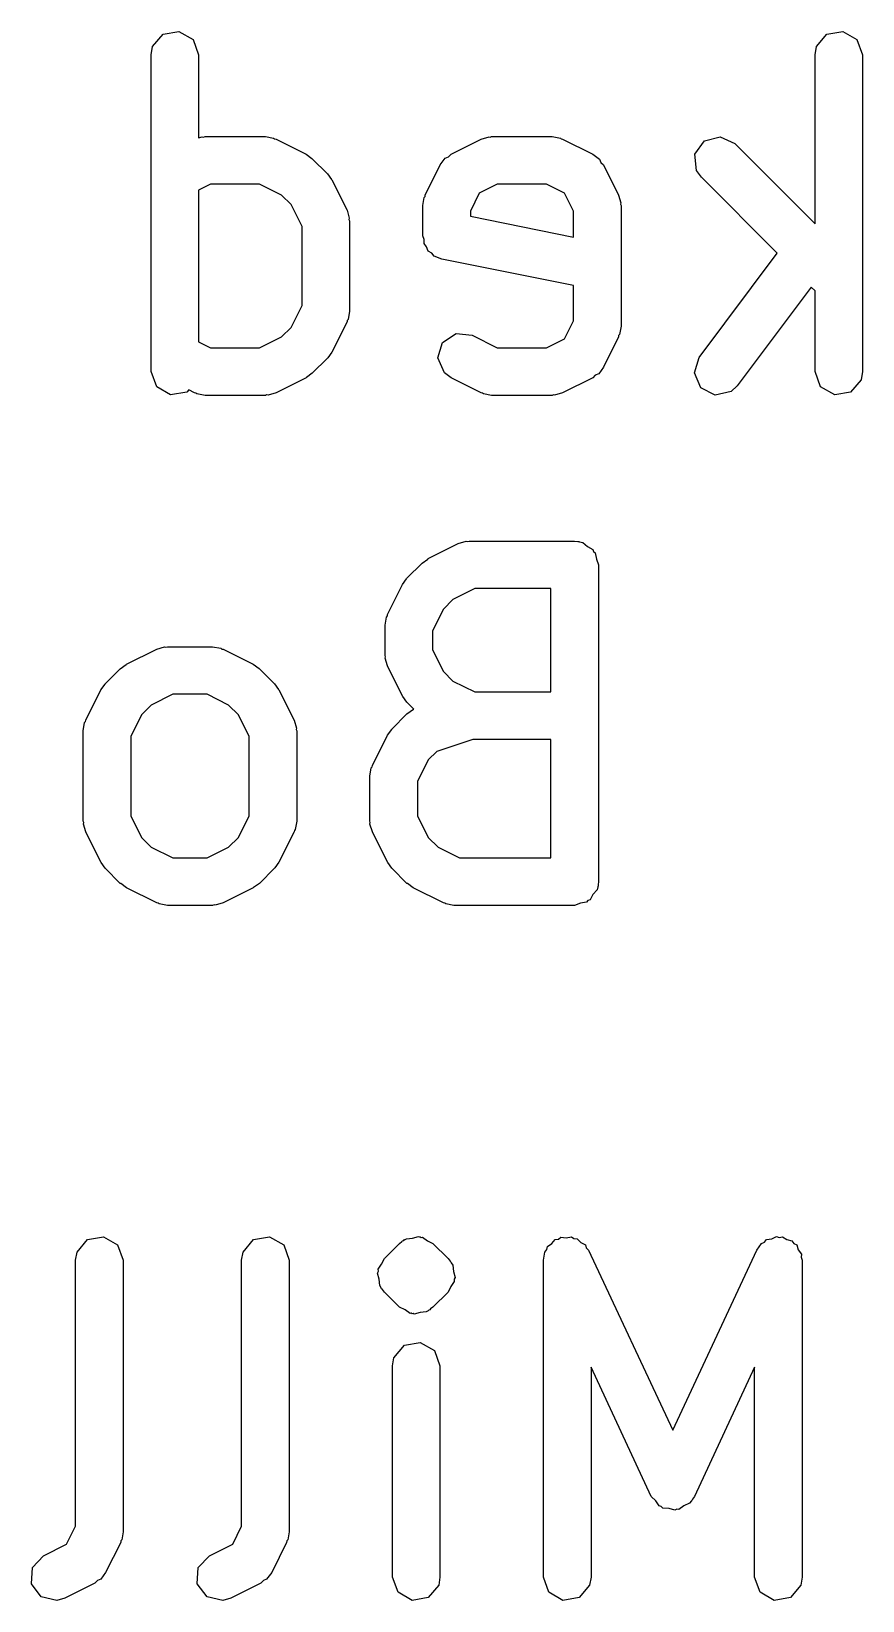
# Model space of a CAD drawing. Extents: x 83.8 to 114.9, y -109.2 to -88.6.
# Drawn here: x 99.619 to 102.242, y -93.527 to -88.573 of the extents above; entities that cross this region are included whole.
import ezdxf

# ---------------------------------------------------------------- set-up
doc = ezdxf.new("R2010")
doc.units = 0
doc.layers.add('BLACK', color=7, linetype='CONTINUOUS')

msp = doc.modelspace()

# ---------------------------------------------------------------- linework, layer by layer
at = {"layer": 'BLACK', "linetype": 'CONTINUOUS'}
for p, q in [((100.001, -88.6217), (100.034, -88.5824)), ((100.034, -88.5824), (100.084, -88.5735)), ((100.084, -88.5735), (100.129, -88.5992)), ((100.129, -88.5992), (100.146, -88.6474)), ((102.096, -88.6217), (102.129, -88.5824)), ((102.129, -88.5824), (102.18, -88.5735)), ((102.18, -88.5735), (102.224, -88.5992)), ((102.224, -88.5992), (102.242, -88.6474)), ((99.9964, -88.6474), (100.001, -88.6217)), ((99.9964, -89.6474), (99.9964, -88.6474)), ((100.146, -88.6474), (100.146, -88.9097)), ((102.092, -88.6474), (102.096, -88.6217)), ((102.092, -89.1806), (102.092, -88.6474)), ((102.242, -88.6474), (102.242, -89.6474)), ((100.146, -88.9097), (100.158, -88.9062)), ((100.158, -88.9062), (100.162, -88.9072)), ((100.162, -88.9072), (100.167, -88.9057)), ((100.167, -88.9057), (100.357, -88.9057)), ((100.357, -88.9057), (100.383, -88.9102)), ((100.383, -88.9102), (100.386, -88.9131)), ((100.386, -88.9131), (100.391, -88.9136)), ((101.038, -88.9136), (101.063, -88.9062)), ((101.063, -88.9062), (101.067, -88.9072)), ((101.067, -88.9072), (101.071, -88.9057)), ((101.071, -88.9057), (101.262, -88.9057)), ((101.262, -88.9057), (101.288, -88.9102)), ((101.288, -88.9102), (101.291, -88.9131)), ((101.291, -88.9131), (101.295, -88.9136)), ((101.743, -88.9193), (101.792, -88.906)), ((101.792, -88.906), (101.839, -88.9277)), ((100.391, -88.9136), (100.486, -88.9613)), ((100.486, -88.9613), (100.504, -88.9746)), ((100.935, -88.9694), (100.943, -88.9613)), ((100.943, -88.9613), (101.038, -88.9136)), ((101.295, -88.9136), (101.391, -88.9613)), ((101.391, -88.9613), (101.412, -88.9768)), ((101.713, -88.9613), (101.743, -88.9193)), ((101.718, -89.0124), (101.713, -88.9613)), ((101.839, -88.9277), (102.092, -89.1806)), ((100.504, -88.9746), (100.505, -88.9753)), ((100.505, -88.9753), (100.553, -89.0229)), ((100.861, -89.09), (100.909, -88.9948)), ((100.909, -88.9948), (100.925, -88.9739)), ((100.925, -88.9739), (100.935, -88.9694)), ((101.412, -88.9768), (101.416, -88.9871)), ((101.416, -88.9871), (101.424, -88.9948)), ((101.424, -88.9948), (101.472, -89.09)), ((101.733, -89.0337), (101.718, -89.0124)), ((100.184, -89.0557), (100.146, -89.0747)), ((100.339, -89.0557), (100.184, -89.0557)), ((100.408, -89.09), (100.339, -89.0557)), ((100.553, -89.0229), (100.566, -89.0413)), ((100.566, -89.0413), (100.567, -89.0424)), ((100.567, -89.0424), (100.615, -89.1376)), ((101.089, -89.0557), (101.032, -89.0842)), ((101.244, -89.0557), (101.089, -89.0557)), ((101.301, -89.0842), (101.244, -89.0557)), ((101.972, -89.2735), (101.733, -89.0337)), ((100.146, -89.0747), (100.146, -89.5534)), ((100.438, -89.1204), (100.408, -89.09)), ((100.854, -89.1236), (100.858, -89.0979)), ((100.858, -89.0979), (100.861, -89.0945)), ((100.861, -89.0945), (100.861, -89.09)), ((101.032, -89.0842), (101.004, -89.1413)), ((101.33, -89.1413), (101.301, -89.0842)), ((101.472, -89.09), (101.479, -89.115)), ((100.473, -89.1889), (100.438, -89.1204)), ((100.615, -89.1376), (100.622, -89.1626)), ((100.854, -89.2188), (100.854, -89.1236)), ((101.004, -89.1413), (101.004, -89.1573)), ((101.004, -89.1573), (101.33, -89.2226)), ((101.33, -89.2226), (101.33, -89.1413)), ((101.479, -89.115), (101.478, -89.1194)), ((101.478, -89.1194), (101.48, -89.1236)), ((101.48, -89.1236), (101.48, -89.5045)), ((100.473, -89.4392), (100.473, -89.1889)), ((100.622, -89.1626), (100.621, -89.167)), ((100.621, -89.167), (100.623, -89.1712)), ((100.623, -89.1712), (100.623, -89.4569)), ((100.858, -89.2305), (100.854, -89.2188)), ((100.858, -89.2428), (100.858, -89.2305)), ((100.866, -89.2538), (100.858, -89.2428)), ((100.871, -89.267), (100.866, -89.2538)), ((100.882, -89.2732), (100.871, -89.267)), ((100.89, -89.2829), (100.882, -89.2732)), ((100.914, -89.2924), (100.89, -89.2829)), ((101.33, -89.3755), (100.914, -89.2924)), ((101.726, -89.6024), (101.972, -89.2735)), ((101.33, -89.4868), (101.33, -89.3755)), ((102.08, -89.3806), (101.846, -89.6924)), ((102.092, -89.3927), (102.08, -89.3806)), ((102.092, -89.6474), (102.092, -89.3927)), ((100.438, -89.5077), (100.473, -89.4392)), ((100.623, -89.4569), (100.618, -89.4826)), ((100.408, -89.5381), (100.438, -89.5077)), ((100.615, -89.4904), (100.567, -89.5857)), ((100.618, -89.4826), (100.615, -89.486)), ((100.615, -89.486), (100.615, -89.4904)), ((101.301, -89.5439), (101.33, -89.4868)), ((101.48, -89.5045), (101.475, -89.5302)), ((100.146, -89.5534), (100.184, -89.5724)), ((100.339, -89.5724), (100.408, -89.5381)), ((100.901, -89.6043), (100.916, -89.5551)), ((100.916, -89.5551), (100.959, -89.5268)), ((100.959, -89.5268), (101.01, -89.5327)), ((101.01, -89.5327), (101.089, -89.5724)), ((101.244, -89.5724), (101.301, -89.5439)), ((101.472, -89.5381), (101.424, -89.6333)), ((101.475, -89.5302), (101.472, -89.5336)), ((101.472, -89.5336), (101.472, -89.5381)), ((100.184, -89.5724), (100.339, -89.5724)), ((100.553, -89.6052), (100.505, -89.6528)), ((100.554, -89.6037), (100.553, -89.6052)), ((100.567, -89.5857), (100.554, -89.6037)), ((100.922, -89.6513), (100.901, -89.6043)), ((101.089, -89.5724), (101.244, -89.5724)), ((101.711, -89.6515), (101.726, -89.6024)), ((100.014, -89.6956), (99.9964, -89.6474)), ((100.505, -89.6528), (100.487, -89.6657)), ((100.943, -89.6668), (100.922, -89.6513)), ((101.409, -89.6542), (101.398, -89.6587)), ((101.424, -89.6333), (101.409, -89.6542)), ((101.731, -89.6987), (101.711, -89.6515)), ((102.109, -89.6956), (102.092, -89.6474)), ((102.242, -89.6474), (102.237, -89.673)), ((100.058, -89.7212), (100.014, -89.6956)), ((100.115, -89.7053), (100.109, -89.7123)), ((100.133, -89.7145), (100.115, -89.7053)), ((100.486, -89.6668), (100.391, -89.7145)), ((100.487, -89.6657), (100.486, -89.6668)), ((101.038, -89.7145), (100.943, -89.6668)), ((101.391, -89.6668), (101.295, -89.7145)), ((101.398, -89.6587), (101.391, -89.6668)), ((101.777, -89.7218), (101.731, -89.6987)), ((101.846, -89.6924), (101.827, -89.7102)), ((102.154, -89.7212), (102.109, -89.6956)), ((102.237, -89.673), (102.204, -89.7123)), ((100.109, -89.7123), (100.058, -89.7212)), ((100.138, -89.715), (100.133, -89.7145)), ((100.141, -89.7179), (100.138, -89.715)), ((100.167, -89.7224), (100.141, -89.7179)), ((100.357, -89.7224), (100.167, -89.7224)), ((100.361, -89.7208), (100.357, -89.7224)), ((100.366, -89.7219), (100.361, -89.7208)), ((100.391, -89.7145), (100.366, -89.7219)), ((101.042, -89.715), (101.038, -89.7145)), ((101.046, -89.7179), (101.042, -89.715)), ((101.071, -89.7224), (101.046, -89.7179)), ((101.262, -89.7224), (101.071, -89.7224)), ((101.266, -89.7208), (101.262, -89.7224)), ((101.27, -89.7219), (101.266, -89.7208)), ((101.295, -89.7145), (101.27, -89.7219)), ((101.827, -89.7102), (101.777, -89.7218)), ((102.204, -89.7123), (102.154, -89.7212)), ((100.871, -90.2379), (100.966, -90.1903)), ((100.966, -90.1903), (100.991, -90.1829)), ((100.991, -90.1829), (100.996, -90.1839)), ((100.996, -90.1839), (101, -90.1824)), ((101, -90.1824), (101.333, -90.1824)), ((101.333, -90.1824), (101.343, -90.1841)), ((101.343, -90.1841), (101.346, -90.1835)), ((101.346, -90.1835), (101.349, -90.1852)), ((101.349, -90.1852), (101.359, -90.1869)), ((101.359, -90.1869), (101.374, -90.1994)), ((101.374, -90.1994), (101.391, -90.2092)), ((100.852, -90.252), (100.87, -90.2391)), ((100.87, -90.2391), (100.871, -90.2379)), ((101.391, -90.2092), (101.393, -90.2155)), ((101.393, -90.2155), (101.398, -90.2199)), ((101.398, -90.2199), (101.402, -90.2391)), ((101.402, -90.2391), (101.408, -90.2574)), ((100.803, -90.3011), (100.804, -90.2996)), ((100.804, -90.2996), (100.852, -90.252)), ((101.408, -90.2574), (101.408, -91.2574)), ((100.742, -90.4143), (100.79, -90.3191)), ((100.79, -90.3191), (100.803, -90.3011)), ((101.018, -90.3324), (100.949, -90.3666)), ((101.258, -90.3324), (101.018, -90.3324)), ((101.258, -90.6586), (101.258, -90.3324)), ((100.919, -90.397), (100.885, -90.4656)), ((100.949, -90.3666), (100.919, -90.397)), ((100.735, -90.4479), (100.739, -90.4222)), ((100.735, -90.5431), (100.735, -90.4479)), ((100.739, -90.4222), (100.742, -90.4188)), ((100.742, -90.4188), (100.742, -90.4143)), ((100.885, -90.4656), (100.885, -90.5254)), ((99.9188, -90.5713), (100.014, -90.5236)), ((100.014, -90.5236), (100.039, -90.5162)), ((100.039, -90.5162), (100.043, -90.5172)), ((100.043, -90.5172), (100.048, -90.5157)), ((100.048, -90.5157), (100.19, -90.5157)), ((100.19, -90.5157), (100.216, -90.5202)), ((100.216, -90.5202), (100.22, -90.5231)), ((100.22, -90.5231), (100.224, -90.5236)), ((100.224, -90.5236), (100.319, -90.5713)), ((100.736, -90.5473), (100.735, -90.5431)), ((100.735, -90.5517), (100.736, -90.5473)), ((100.885, -90.5254), (100.919, -90.5939)), ((99.8517, -90.6329), (99.8993, -90.5853)), ((99.8993, -90.5853), (99.9177, -90.5724)), ((99.9177, -90.5724), (99.9188, -90.5713)), ((100.319, -90.5713), (100.337, -90.5846)), ((100.337, -90.5846), (100.339, -90.5853)), ((100.339, -90.5853), (100.386, -90.6329)), ((100.742, -90.5766), (100.735, -90.5517)), ((100.79, -90.6719), (100.742, -90.5766)), ((100.919, -90.5939), (100.949, -90.6243)), ((99.8377, -90.6524), (99.851, -90.6344)), ((99.851, -90.6344), (99.8517, -90.6329)), ((100.386, -90.6329), (100.399, -90.6513)), ((100.949, -90.6243), (101.018, -90.6586)), ((99.7901, -90.7476), (99.8377, -90.6524)), ((100.065, -90.6657), (99.9968, -90.7)), ((100.173, -90.6657), (100.065, -90.6657)), ((100.241, -90.7), (100.173, -90.6657)), ((100.399, -90.6513), (100.4, -90.6524)), ((100.4, -90.6524), (100.448, -90.7476)), ((100.791, -90.673), (100.79, -90.6719)), ((100.804, -90.6914), (100.791, -90.673)), ((100.826, -90.7132), (100.804, -90.6914)), ((101.018, -90.6586), (101.258, -90.6586)), ((99.9664, -90.7304), (99.9321, -90.7989)), ((99.9968, -90.7), (99.9664, -90.7304)), ((100.272, -90.7304), (100.241, -90.7)), ((100.306, -90.7989), (100.272, -90.7304)), ((100.756, -90.7758), (100.804, -90.7282)), ((100.804, -90.7282), (100.825, -90.7132)), ((100.825, -90.7132), (100.826, -90.7132)), ((99.7821, -90.7812), (99.7867, -90.7555)), ((99.7821, -91.0669), (99.7821, -90.7812)), ((99.7867, -90.7555), (99.7895, -90.7521)), ((99.7895, -90.7521), (99.7901, -90.7476)), ((100.448, -90.7476), (100.455, -90.7726)), ((100.455, -90.7726), (100.454, -90.777)), ((100.454, -90.777), (100.456, -90.7812)), ((100.456, -90.7812), (100.456, -91.0669)), ((100.695, -90.8905), (100.742, -90.7953)), ((100.742, -90.7953), (100.756, -90.7773)), ((100.756, -90.7773), (100.756, -90.7758)), ((99.9321, -90.7989), (99.9321, -91.0492)), ((100.306, -91.0492), (100.306, -90.7989)), ((101.012, -90.8086), (100.898, -90.8467)), ((101.258, -90.8086), (101.012, -90.8086)), ((101.258, -91.1824), (101.258, -90.8086)), ((100.694, -90.895), (100.695, -90.8905)), ((100.871, -90.8732), (100.837, -90.9418)), ((100.898, -90.8467), (100.871, -90.8732)), ((100.687, -90.924), (100.691, -90.8984)), ((100.687, -91.0669), (100.687, -90.924)), ((100.691, -90.8984), (100.694, -90.895)), ((100.837, -90.9418), (100.837, -91.0492)), ((99.7837, -91.0711), (99.7821, -91.0669)), ((99.7826, -91.0755), (99.7837, -91.0711)), ((99.7901, -91.1004), (99.7826, -91.0755)), ((99.9321, -91.0492), (99.9664, -91.1177)), ((100.272, -91.1177), (100.306, -91.0492)), ((100.451, -91.0926), (100.449, -91.096)), ((100.456, -91.0669), (100.451, -91.0926)), ((100.688, -91.0711), (100.687, -91.0669)), ((100.687, -91.0755), (100.688, -91.0711)), ((100.695, -91.1004), (100.687, -91.0755)), ((100.837, -91.0492), (100.871, -91.1177)), ((99.8377, -91.1957), (99.7901, -91.1004)), ((99.9664, -91.1177), (99.9968, -91.1481)), ((100.241, -91.1481), (100.272, -91.1177)), ((100.448, -91.1004), (100.4, -91.1957)), ((100.449, -91.096), (100.448, -91.1004)), ((100.742, -91.1957), (100.695, -91.1004)), ((100.871, -91.1177), (100.902, -91.1481)), ((99.9968, -91.1481), (100.065, -91.1824)), ((100.065, -91.1824), (100.173, -91.1824)), ((100.173, -91.1824), (100.241, -91.1481)), ((100.902, -91.1481), (100.97, -91.1824)), ((100.97, -91.1824), (101.258, -91.1824)), ((99.8389, -91.1968), (99.8377, -91.1957)), ((99.8517, -91.2152), (99.8389, -91.1968)), ((99.8993, -91.2628), (99.8517, -91.2152)), ((100.386, -91.2152), (100.339, -91.2628)), ((100.387, -91.2137), (100.386, -91.2152)), ((100.4, -91.1957), (100.387, -91.2137)), ((100.744, -91.1968), (100.742, -91.1957)), ((100.756, -91.2152), (100.744, -91.1968)), ((100.804, -91.2628), (100.756, -91.2152)), ((99.9008, -91.2635), (99.8993, -91.2628)), ((99.9188, -91.2768), (99.9008, -91.2635)), ((100.014, -91.3245), (99.9188, -91.2768)), ((100.319, -91.2768), (100.224, -91.3245)), ((100.32, -91.2757), (100.319, -91.2768)), ((100.339, -91.2628), (100.32, -91.2757)), ((100.806, -91.2635), (100.804, -91.2628)), ((100.824, -91.2768), (100.806, -91.2635)), ((100.919, -91.3245), (100.824, -91.2768)), ((101.404, -91.283), (101.391, -91.298)), ((101.406, -91.2733), (101.404, -91.283)), ((101.407, -91.2704), (101.406, -91.2733)), ((101.408, -91.2574), (101.407, -91.2671)), ((101.407, -91.2671), (101.407, -91.2704)), ((100.019, -91.325), (100.014, -91.3245)), ((100.022, -91.3279), (100.019, -91.325)), ((100.048, -91.3324), (100.022, -91.3279)), ((100.19, -91.3324), (100.048, -91.3324)), ((100.195, -91.3308), (100.19, -91.3324)), ((100.199, -91.3319), (100.195, -91.3308)), ((100.224, -91.3245), (100.199, -91.3319)), ((100.923, -91.325), (100.919, -91.3245)), ((100.927, -91.3279), (100.923, -91.325)), ((100.952, -91.3324), (100.927, -91.3279)), ((101.333, -91.3324), (100.952, -91.3324)), ((101.352, -91.3257), (101.333, -91.3324)), ((101.371, -91.3223), (101.352, -91.3257)), ((101.375, -91.3171), (101.371, -91.3223)), ((101.382, -91.3148), (101.375, -91.3171)), ((101.391, -91.298), (101.382, -91.3148)), ((99.7958, -92.3874), (99.8464, -92.3785)), ((99.8464, -92.3785), (99.8908, -92.4042)), ((100.32, -92.3874), (100.37, -92.3785)), ((100.37, -92.3785), (100.415, -92.4042)), ((100.821, -92.3827), (100.84, -92.3777)), ((100.84, -92.3777), (100.843, -92.3791)), ((100.843, -92.3791), (100.846, -92.3785)), ((100.846, -92.3785), (100.849, -92.3802)), ((100.849, -92.3802), (100.853, -92.3799)), ((100.853, -92.3799), (100.869, -92.3911)), ((101.282, -92.3857), (101.29, -92.3799)), ((101.29, -92.3799), (101.306, -92.3814)), ((101.306, -92.3814), (101.323, -92.3785)), ((101.323, -92.3785), (101.331, -92.3835)), ((101.955, -92.3846), (101.97, -92.3777)), ((101.97, -92.3777), (101.979, -92.3803)), ((101.979, -92.3803), (101.989, -92.3785)), ((101.989, -92.3785), (102.003, -92.3867)), ((99.7583, -92.4524), (99.7629, -92.4267)), ((99.7629, -92.4267), (99.7958, -92.3874)), ((99.8908, -92.4042), (99.9083, -92.4524)), ((100.282, -92.4524), (100.287, -92.4267)), ((100.287, -92.4267), (100.32, -92.3874)), ((100.415, -92.4042), (100.432, -92.4524)), ((100.733, -92.447), (100.78, -92.3993)), ((100.78, -92.3993), (100.788, -92.3937)), ((100.788, -92.3937), (100.79, -92.3909)), ((100.79, -92.3909), (100.794, -92.3901)), ((100.794, -92.39), (100.796, -92.3874)), ((100.794, -92.3901), (100.794, -92.39)), ((100.796, -92.3874), (100.798, -92.3871)), ((100.798, -92.3871), (100.802, -92.3844)), ((100.802, -92.3844), (100.821, -92.3827)), ((100.869, -92.3911), (100.886, -92.3993)), ((100.886, -92.3993), (100.934, -92.447)), ((101.235, -92.4524), (101.239, -92.4267)), ((101.239, -92.4267), (101.245, -92.4191)), ((101.245, -92.4191), (101.248, -92.4094)), ((101.248, -92.4094), (101.261, -92.4)), ((101.261, -92.4), (101.272, -92.3874)), ((101.272, -92.3874), (101.282, -92.3857)), ((101.331, -92.3835), (101.341, -92.3844)), ((101.341, -92.3844), (101.353, -92.396)), ((101.353, -92.396), (101.367, -92.4042)), ((101.367, -92.4042), (101.37, -92.4136)), ((101.37, -92.4136), (101.377, -92.4207)), ((101.377, -92.4207), (101.643, -92.9893)), ((101.643, -92.9893), (101.908, -92.4207)), ((101.908, -92.4207), (101.923, -92.3993)), ((101.923, -92.3993), (101.932, -92.3951)), ((101.932, -92.3951), (101.939, -92.3874)), ((101.939, -92.3874), (101.955, -92.3846)), ((102.003, -92.3867), (102.019, -92.391)), ((102.019, -92.391), (102.025, -92.3992)), ((102.025, -92.3992), (102.034, -92.4042)), ((102.034, -92.4042), (102.039, -92.4196)), ((102.039, -92.4196), (102.049, -92.433)), ((99.7583, -93.2918), (99.7583, -92.4524)), ((99.9083, -92.4524), (99.9083, -93.3095)), ((100.282, -93.2918), (100.282, -92.4524)), ((100.432, -92.4524), (100.432, -93.3095)), ((100.713, -92.4806), (100.724, -92.4646)), ((100.724, -92.4646), (100.733, -92.447)), ((100.934, -92.447), (100.94, -92.4551)), ((100.94, -92.4551), (100.942, -92.457)), ((100.942, -92.457), (100.943, -92.4602)), ((100.943, -92.4602), (100.949, -92.4683)), ((100.949, -92.4683), (100.951, -92.4877)), ((101.235, -93.4524), (101.235, -92.4524)), ((102.049, -92.433), (102.048, -92.443)), ((102.048, -92.443), (102.051, -92.4524)), ((102.051, -92.4524), (102.051, -93.4524)), ((100.711, -92.4935), (100.714, -92.4873)), ((100.716, -92.5123), (100.711, -92.4935)), ((100.714, -92.4873), (100.713, -92.4806)), ((100.718, -92.5317), (100.716, -92.5123)), ((100.953, -92.5194), (100.942, -92.5354)), ((100.951, -92.4877), (100.956, -92.5065)), ((100.956, -92.5065), (100.953, -92.5127)), ((100.953, -92.5127), (100.953, -92.5194)), ((100.723, -92.5398), (100.718, -92.5317)), ((100.724, -92.543), (100.723, -92.5398)), ((100.727, -92.5449), (100.724, -92.543)), ((100.733, -92.553), (100.727, -92.5449)), ((100.78, -92.6007), (100.733, -92.553)), ((100.934, -92.553), (100.886, -92.6007)), ((100.942, -92.5354), (100.934, -92.553)), ((100.798, -92.6089), (100.78, -92.6007)), ((100.814, -92.6201), (100.798, -92.6089)), ((100.817, -92.6198), (100.814, -92.6201)), ((100.82, -92.6215), (100.817, -92.6198)), ((100.824, -92.6209), (100.82, -92.6215)), ((100.827, -92.6223), (100.824, -92.6209)), ((100.846, -92.6173), (100.827, -92.6223)), ((100.865, -92.6156), (100.846, -92.6173)), ((100.869, -92.6129), (100.865, -92.6156)), ((100.871, -92.6126), (100.869, -92.6129)), ((100.873, -92.61), (100.871, -92.6126)), ((100.876, -92.6091), (100.873, -92.6099)), ((100.873, -92.6099), (100.873, -92.61)), ((100.878, -92.6063), (100.876, -92.6091)), ((100.886, -92.6007), (100.878, -92.6063)), ((100.763, -92.7601), (100.796, -92.7208)), ((100.796, -92.7208), (100.846, -92.7119)), ((100.846, -92.7119), (100.891, -92.7375)), ((100.758, -92.7857), (100.763, -92.7601)), ((100.891, -92.7375), (100.908, -92.7857)), ((100.758, -93.4524), (100.758, -92.7857)), ((100.908, -92.7857), (100.908, -93.4524)), ((101.575, -93.1984), (101.385, -92.7904)), ((101.385, -92.7904), (101.385, -93.4524)), ((101.901, -92.7904), (101.711, -93.1984)), ((101.901, -93.4524), (101.901, -92.7904)), ((101.589, -93.2121), (101.575, -93.1984)), ((101.6, -93.2281), (101.589, -93.2121)), ((101.696, -93.2197), (101.678, -93.2279)), ((101.702, -93.2116), (101.696, -93.2197)), ((101.704, -93.2097), (101.702, -93.2116)), ((101.705, -93.2065), (101.704, -93.2097)), ((101.711, -93.1984), (101.705, -93.2065)), ((101.606, -93.2298), (101.6, -93.2281)), ((101.611, -93.2346), (101.606, -93.2298)), ((101.631, -93.2363), (101.611, -93.2346)), ((101.649, -93.2414), (101.631, -93.2363)), ((101.656, -93.2385), (101.649, -93.2414)), ((101.662, -93.2391), (101.656, -93.2385)), ((101.678, -93.2279), (101.662, -93.2391)), ((99.7298, -93.3489), (99.7583, -93.2918)), ((99.9083, -93.3095), (99.9038, -93.3352)), ((100.254, -93.3489), (100.282, -93.2918)), ((100.432, -93.3095), (100.428, -93.3352)), ((99.6569, -93.3853), (99.7298, -93.3489)), ((99.9004, -93.3431), (99.8528, -93.4383)), ((99.9009, -93.3386), (99.9004, -93.3431)), ((99.9038, -93.3352), (99.9009, -93.3386)), ((100.181, -93.3853), (100.254, -93.3489)), ((100.424, -93.3431), (100.377, -93.4383)), ((100.425, -93.3386), (100.424, -93.3431)), ((100.428, -93.3352), (100.425, -93.3386)), ((99.6217, -93.4226), (99.6569, -93.3853)), ((100.145, -93.4226), (100.181, -93.3853)), ((99.6186, -93.4738), (99.6217, -93.4226)), ((99.827, -93.4637), (99.8193, -93.4718)), ((99.8373, -93.4592), (99.827, -93.4637)), ((99.8528, -93.4383), (99.8373, -93.4592)), ((100.142, -93.4738), (100.145, -93.4226)), ((100.351, -93.4637), (100.343, -93.4718)), ((100.361, -93.4592), (100.351, -93.4637)), ((100.377, -93.4383), (100.361, -93.4592)), ((100.776, -93.5006), (100.758, -93.4524)), ((100.908, -93.4524), (100.904, -93.478)), ((101.252, -93.5006), (101.235, -93.4524)), ((101.385, -93.4524), (101.38, -93.478)), ((101.919, -93.5006), (101.901, -93.4524)), ((102.051, -93.4524), (102.047, -93.478)), ((99.6492, -93.515), (99.6186, -93.4738)), ((99.699, -93.5269), (99.6492, -93.515)), ((99.724, -93.5195), (99.699, -93.5269)), ((99.8193, -93.4718), (99.724, -93.5195)), ((100.173, -93.515), (100.142, -93.4738)), ((100.223, -93.5269), (100.173, -93.515)), ((100.248, -93.5195), (100.223, -93.5269)), ((100.343, -93.4718), (100.248, -93.5195)), ((100.82, -93.5262), (100.776, -93.5006)), ((100.871, -93.5173), (100.82, -93.5262)), ((100.904, -93.478), (100.871, -93.5173)), ((101.296, -93.5262), (101.252, -93.5006)), ((101.347, -93.5173), (101.296, -93.5262)), ((101.38, -93.478), (101.347, -93.5173)), ((101.963, -93.5262), (101.919, -93.5006)), ((102.014, -93.5173), (101.963, -93.5262)), ((102.047, -93.478), (102.014, -93.5173))]:
    msp.add_line(p, q, dxfattribs=at)

doc.saveas('drawing.dxf')
